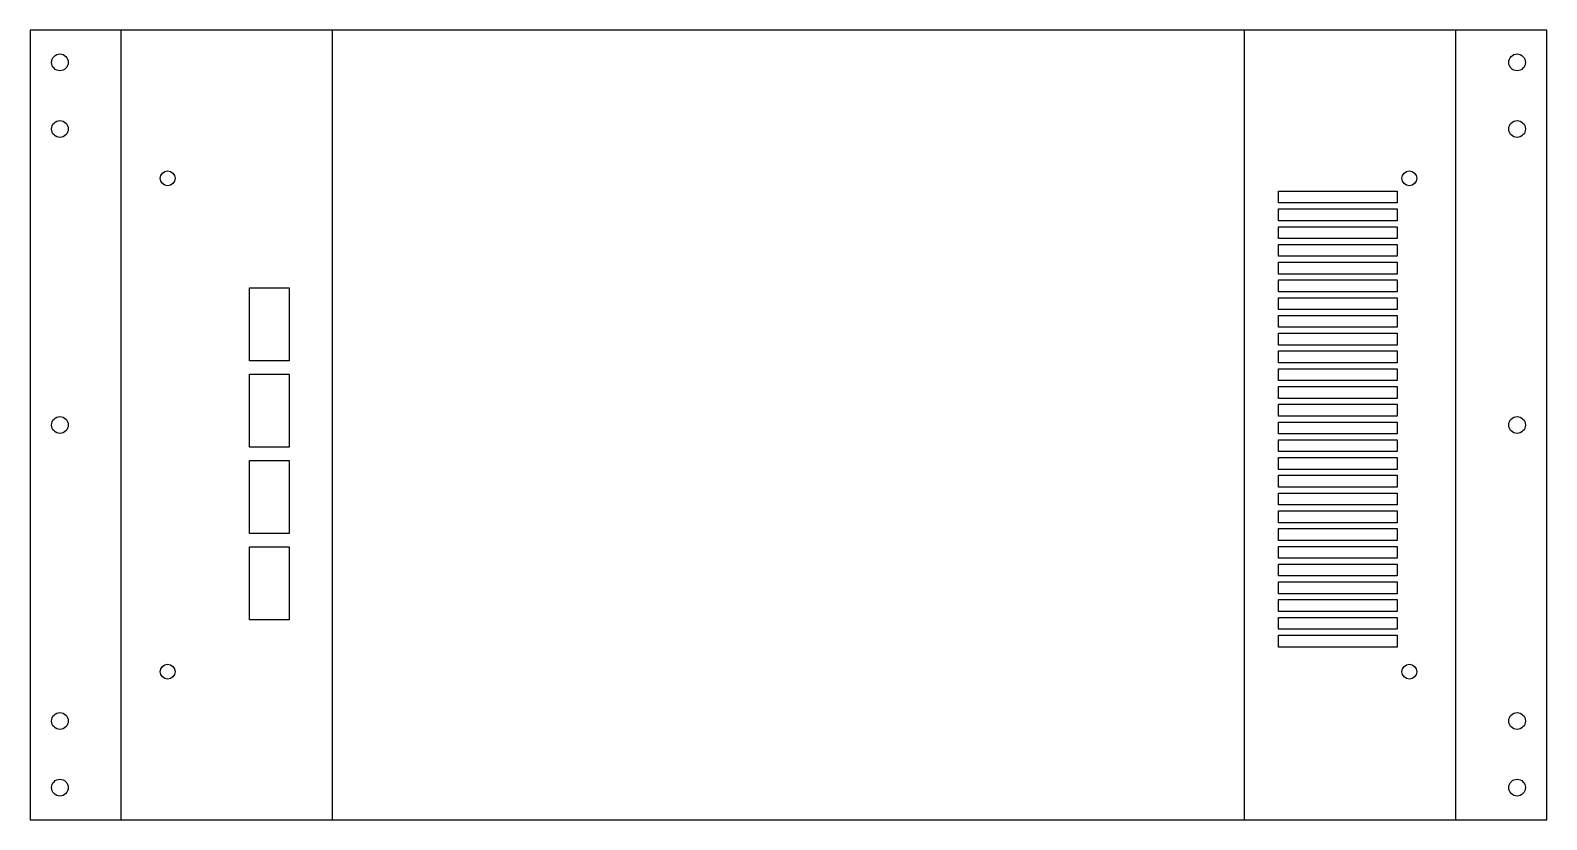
# Model space of a CAD drawing. Header units: millimetres. Extents: x -154 to 154, y -80 to 80.
import ezdxf

# ---------------------------------------------------------------- set-up
doc = ezdxf.new("R2010")
doc.units = ezdxf.units.MM
doc.layers.add('BEND', color=1, linetype='CONTINUOUS')
doc.layers.add('CUT', color=7, linetype='CONTINUOUS')

msp = doc.modelspace()

# ---------------------------------------------------------------- linework, layer by layer
at = {"layer": 'BEND'}
for p, q in [((-135.2265, -80), (-135.2265, 80)), ((-92.4088, -80), (-92.4088, 80)), ((92.4088, -80), (92.4088, 80)), ((135.2265, -80), (135.2265, 80))]:
    msp.add_line(p, q, dxfattribs=at)
at = {"layer": 'CUT'}
for p, q in [((153.6354, 80), (-153.6354, 80)), ((-153.6354, 80), (-153.6354, -80)), ((153.6354, -80), (153.6354, 80)), ((99.3177, 45), (99.3177, 47.4)), ((99.3177, 47.4), (123.3177, 47.4)), ((123.3177, 47.4), (123.3177, 45)), ((123.3177, 45), (99.3177, 45)), ((99.3177, 41.4), (99.3177, 43.8)), ((99.3177, 43.8), (123.3177, 43.8)), ((123.3177, 43.8), (123.3177, 41.4)), ((123.3177, 41.4), (99.3177, 41.4)), ((99.3177, 37.8), (99.3177, 40.2)), ((99.3177, 40.2), (123.3177, 40.2)), ((123.3177, 40.2), (123.3177, 37.8)), ((123.3177, 37.8), (99.3177, 37.8)), ((99.3177, 34.2), (99.3177, 36.6)), ((99.3177, 36.6), (123.3177, 36.6)), ((123.3177, 34.2), (99.3177, 34.2)), ((123.3177, 36.6), (123.3177, 34.2)), ((99.3177, 30.6), (99.3177, 33)), ((99.3177, 33), (123.3177, 33)), ((123.3177, 33), (123.3177, 30.6)), ((-109.2177, 13), (-109.2177, 27.8)), ((-109.2177, 27.8), (-101.2177, 27.8)), ((-101.2177, 27.8), (-101.2177, 13)), ((123.3177, 30.6), (99.3177, 30.6)), ((99.3177, 27), (99.3177, 29.4)), ((99.3177, 29.4), (123.3177, 29.4)), ((123.3177, 29.4), (123.3177, 27)), ((123.3177, 27), (99.3177, 27)), ((99.3177, 23.4), (99.3177, 25.8)), ((99.3177, 25.8), (123.3177, 25.8)), ((123.3177, 25.8), (123.3177, 23.4)), ((123.3177, 23.4), (99.3177, 23.4)), ((99.3177, 19.8), (99.3177, 22.2)), ((99.3177, 22.2), (123.3177, 22.2)), ((123.3177, 22.2), (123.3177, 19.8)), ((123.3177, 19.8), (99.3177, 19.8)), ((99.3177, 16.2), (99.3177, 18.6)), ((99.3177, 18.6), (123.3177, 18.6)), ((123.3177, 18.6), (123.3177, 16.2)), ((123.3177, 16.2), (99.3177, 16.2)), ((-101.2177, 13), (-109.2177, 13)), ((99.3177, 12.6), (99.3177, 15)), ((99.3177, 15), (123.3177, 15)), ((123.3177, 12.6), (99.3177, 12.6)), ((123.3177, 15), (123.3177, 12.6)), ((-109.2177, -4.5), (-109.2177, 10.3)), ((-109.2177, 10.3), (-101.2177, 10.3)), ((-101.2177, 10.3), (-101.2177, -4.5)), ((99.3177, 9), (99.3177, 11.4)), ((99.3177, 11.4), (123.3177, 11.4)), ((123.3177, 11.4), (123.3177, 9)), ((123.3177, 9), (99.3177, 9)), ((99.3177, 5.4), (99.3177, 7.8)), ((99.3177, 7.8), (123.3177, 7.8)), ((123.3177, 7.8), (123.3177, 5.4)), ((123.3177, 5.4), (99.3177, 5.4)), ((99.3177, 1.8), (99.3177, 4.2)), ((99.3177, 4.2), (123.3177, 4.2)), ((123.3177, 4.2), (123.3177, 1.8)), ((123.3177, 1.8), (99.3177, 1.8)), ((99.3177, -1.8), (99.3177, 0.6)), ((99.3177, 0.6), (123.3177, 0.6)), ((123.3177, 0.6), (123.3177, -1.8)), ((123.3177, -1.8), (99.3177, -1.8)), ((99.3177, -5.4), (99.3177, -3)), ((99.3177, -3), (123.3177, -3)), ((123.3177, -3), (123.3177, -5.4)), ((-101.2177, -4.5), (-109.2177, -4.5)), ((123.3177, -5.4), (99.3177, -5.4)), ((-109.2177, -22), (-109.2177, -7.2)), ((-109.2177, -7.2), (-101.2177, -7.2)), ((-101.2177, -7.2), (-101.2177, -22)), ((99.3177, -9), (99.3177, -6.6)), ((99.3177, -6.6), (123.3177, -6.6)), ((123.3177, -9), (99.3177, -9)), ((123.3177, -6.6), (123.3177, -9)), ((99.3177, -12.6), (99.3177, -10.2)), ((99.3177, -10.2), (123.3177, -10.2)), ((123.3177, -10.2), (123.3177, -12.6)), ((123.3177, -12.6), (99.3177, -12.6)), ((99.3177, -16.2), (99.3177, -13.8)), ((99.3177, -13.8), (123.3177, -13.8)), ((123.3177, -13.8), (123.3177, -16.2)), ((123.3177, -16.2), (99.3177, -16.2)), ((99.3177, -19.8), (99.3177, -17.4)), ((99.3177, -17.4), (123.3177, -17.4)), ((123.3177, -17.4), (123.3177, -19.8)), ((123.3177, -19.8), (99.3177, -19.8)), ((99.3177, -23.4), (99.3177, -21)), ((99.3177, -21), (123.3177, -21)), ((123.3177, -21), (123.3177, -23.4)), ((-101.2177, -22), (-109.2177, -22)), ((123.3177, -23.4), (99.3177, -23.4)), ((-109.2177, -39.5), (-109.2177, -24.7)), ((-109.2177, -24.7), (-101.2177, -24.7)), ((-101.2177, -24.7), (-101.2177, -39.5)), ((99.3177, -27), (99.3177, -24.6)), ((99.3177, -24.6), (123.3177, -24.6)), ((123.3177, -27), (99.3177, -27)), ((123.3177, -24.6), (123.3177, -27)), ((99.3177, -30.6), (99.3177, -28.2)), ((99.3177, -28.2), (123.3177, -28.2)), ((123.3177, -30.6), (99.3177, -30.6)), ((123.3177, -28.2), (123.3177, -30.6)), ((99.3177, -34.2), (99.3177, -31.8)), ((99.3177, -31.8), (123.3177, -31.8)), ((123.3177, -31.8), (123.3177, -34.2)), ((123.3177, -34.2), (99.3177, -34.2)), ((99.3177, -37.8), (99.3177, -35.4)), ((99.3177, -35.4), (123.3177, -35.4)), ((123.3177, -35.4), (123.3177, -37.8)), ((-101.2177, -39.5), (-109.2177, -39.5)), ((123.3177, -37.8), (99.3177, -37.8)), ((99.3177, -41.4), (99.3177, -39)), ((99.3177, -39), (123.3177, -39)), ((123.3177, -39), (123.3177, -41.4)), ((123.3177, -41.4), (99.3177, -41.4)), ((99.3177, -45), (99.3177, -42.6)), ((99.3177, -42.6), (123.3177, -42.6)), ((123.3177, -42.6), (123.3177, -45)), ((123.3177, -45), (99.3177, -45)), ((-153.6354, -80), (153.6354, -80))]:
    msp.add_line(p, q, dxfattribs=at)
for centre, radius in [((-147.6354, 73.5), 1.7), ((147.6354, 73.5), 1.7), ((-147.6354, 60), 1.7), ((147.6354, 60), 1.7), ((-125.8177, 50), 1.5), ((125.8177, 50), 1.5), ((-147.6354, 0), 1.7), ((147.6354, 0), 1.7), ((-125.8177, -50), 1.5), ((125.8177, -50), 1.5), ((-147.6354, -60), 1.7), ((147.6354, -60), 1.7), ((-147.6354, -73.5), 1.7), ((147.6354, -73.5), 1.7)]:
    msp.add_circle(centre, radius, dxfattribs=at)

doc.saveas('drawing.dxf')
